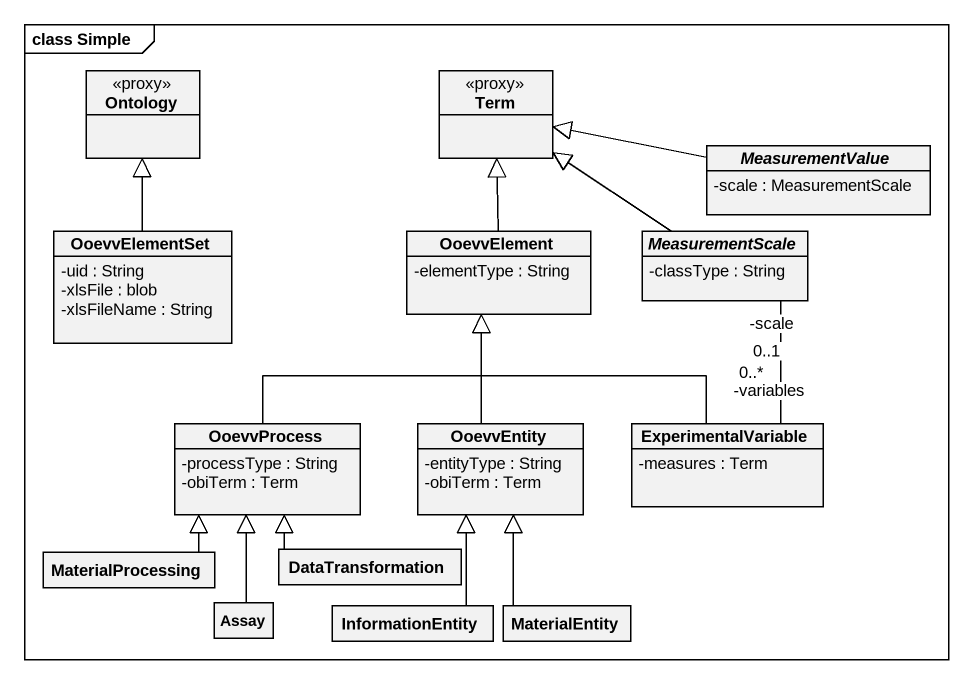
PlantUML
@startuml
mainframe class Simple
hide circle
hide empty members
skinparam classAttributeIconSize 0
class Ontology <<proxy>>
class Term <<proxy>>
abstract class MeasurementValue {
  -scale : MeasurementScale
}
class OoevvElementSet {
  -uid : String
  -xlsFile : blob
  -xlsFileName : String
}
class OoevvElement {
  -elementType : String
}
abstract class MeasurementScale {
  -classType : String
}
class OoevvProcess {
  -processType : String
  -obiTerm : Term
}
class OoevvEntity {
  -entityType : String
  -obiTerm : Term
}
class ExperimentalVariable {
  -measures : Term
}
class MaterialProcessing
class DataTransformation
class Assay
class InformationEntity
class MaterialEntity
MeasurementValue -left-|> Term
OoevvElementSet -up-|> Ontology
OoevvElement -up-|> Term
MeasurementScale -up-|> Term
MeasurementScale "-scale\n0..1" -- "-variables\n0..*" ExperimentalVariable
OoevvProcess -up-|> OoevvElement
OoevvEntity -up-|> OoevvElement
ExperimentalVariable -up-|> OoevvElement
MaterialProcessing -up-|> OoevvProcess
DataTransformation -up-|> OoevvProcess
Assay -up-|> OoevvProcess
InformationEntity -up-|> OoevvEntity
MaterialEntity -up-|> OoevvEntity
@enduml
